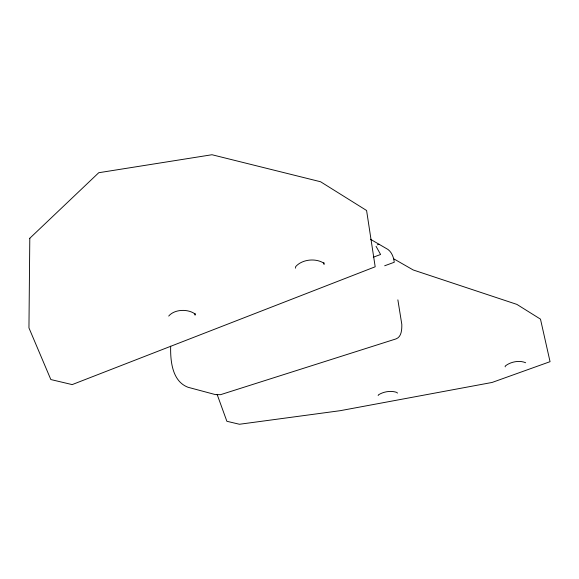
<?xml version="1.0" encoding="UTF-8"?>
<svg xmlns="http://www.w3.org/2000/svg" width="579" height="579" viewBox="0 0 579 579"><rect width="100%" height="100%" fill="white"/><g stroke="black" fill="none" stroke-linecap="round" stroke-linejoin="round"><path stroke-width="0.87" d="M295.529 268.193L295.659 266.644C302.05 259.378 315.171 257.981 323.372 262.88L324.11 264.313L323.878 262.533M378.167 395.558L378.463 394.842C383.725 391.52 391.151 390.355 397.042 392.504L397.353 393.141M168.706 316.069C174.402 309.172 187.806 308.716 194.884 313.869L195.101 315.121L194.985 313.34M377.37 244.837L378.984 244.222M373.289 257.221L380.584 254.478L376.032 246.263M384.673 265.775L394.277 262.251C393.713 257.51 391.925 252.401 387.973 249.462L370.495 239.279M393.626 258.748L413.203 269.966L516.873 304.388L540.482 319.138L550.05 361.68L492.099 382.451L340.177 410.692L239.453 424.262L226.874 421.28L217.111 394.371M525.652 362.758C519.406 359.964 510.41 361.788 505.17 366.109L505.221 366.854M397.867 299.857L401.819 324.443C401.869 329.516 401.652 336.833 396 338.91L220.548 394.683L215.41 394.603L188.016 387.271C172.057 381.243 170.298 360.703 170.675 346.206M29.797 238.273L28.95 327.902L50.843 379.549L72.172 384.601L375.185 266.781L366.587 210.495L320.578 181.755L211.986 154.738L98.748 172.723L29.797 238.273"/></g></svg>
